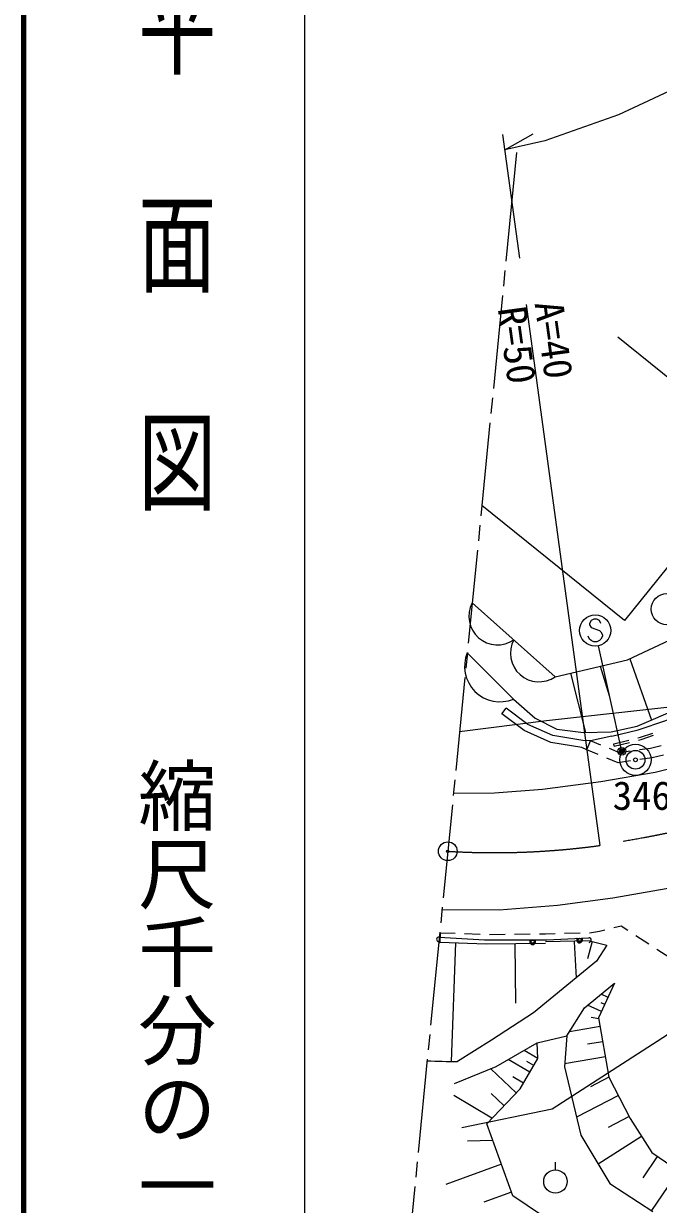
# Model space of a CAD drawing. Units: millimetres, scale not verified. Extents: x 40000 to 680000, y 20000 to 380000.
# Drawn here: x 40000 to 80662, y 262307 to 337993 of the extents above; entities that cross this region are included whole.
import ezdxf
from ezdxf.enums import TextEntityAlignment as Align

# ---------------------------------------------------------------- set-up
doc = ezdxf.new("R2010")
doc.units = ezdxf.units.MM
doc.header["$LTSCALE"] = 1000
doc.header["$PDMODE"] = 32
doc.header["$PDSIZE"] = 500
doc.linetypes.add('CHAIN', pattern=[18.5, 12, -1.5, 3.5, -1.5])
for name, color, linetype, lineweight in [('M-BGD', 7, 'Continuous', 13), ('M-BMK', 2, 'Continuous', 13), ('M-BMK-ROW', 30, 'Continuous', 13), ('M-BMK-SRVR', 3, 'Continuous', 13), ('M-STR-HTXT', 7, 'Continuous', 13), ('M-STR-STRC', 7, 'Continuous', 13), ('M-TTL', 2, 'Continuous', 140), ('M-TTL-BAND', 7, 'Continuous', 25)]:
    doc.layers.add(name, color=color, linetype=linetype, lineweight=lineweight)
doc.styles.add('@ＭＳ ゴシック', font='')
doc.styles.add('ＭＳ ゴシック', font='')
doc.styles.get('@ＭＳ ゴシック').set_extended_font_data('@MS Gothic')
doc.styles.get('ＭＳ ゴシック').set_extended_font_data('MS Gothic')

msp = doc.modelspace()

# ---------------------------------------------------------------- linework, layer by layer
at = {"layer": 'M-BGD'}
for p, q in [((78487, 299742), (69354, 307112)), ((68738, 300857), (74060, 296131)), ((68423, 297658), (71379, 294693)), ((76943, 296800), (77510, 294924)), ((78840, 297276), (80221, 293340)), ((75034, 296357), (76004, 292560)), ((77682, 292310), (76320, 292020)), ((79355, 292210), (79511, 292249)), ((79511, 292249), (80306, 292520)), ((79553, 292105), (80342, 292374)), ((76320, 292020), (75823, 292039)), ((76084, 291447), (76320, 292020)), ((76810, 291148), (76084, 291447)), ((76968, 291753), (76320, 292020)), ((78172, 291257), (77523, 291524)), ((77802, 291824), (78773, 292065)), ((77839, 291679), (77802, 291824)), ((77839, 291679), (78809, 291920)), ((79391, 292065), (79553, 292105)), ((80154, 291536), (79460, 291438)), ((80838, 291710), (80154, 291536)), ((78092, 290620), (77365, 290919)), ((78886, 290732), (78092, 290620)), ((78866, 291355), (78172, 291257)), ((80274, 290927), (79480, 290815)), ((80984, 291108), (80274, 290927)), ((78288, 280139), (77813, 280027)), ((78716, 279859), (78288, 280139)), ((66689, 279700), (66667, 279100)), ((67650, 279664), (66689, 279700)), ((69249, 279606), (68249, 279642)), ((70848, 279604), (69848, 279593)), ((72448, 279621), (71448, 279611)), ((73425, 279632), (73048, 279628)), ((74048, 279648), (73425, 279632)), ((75647, 279687), (74648, 279663)), ((76882, 279807), (76247, 279702)), ((77229, 279889), (76882, 279807)), ((80054, 278981), (79218, 279529)), ((66598, 279107), (66667, 279100)), ((67666, 279063), (67387, 271471)), ((71463, 279011), (71505, 275212)), ((76258, 279202), (73438, 279132)), ((75259, 279142), (75398, 276824)), ((76413, 279164), (76131, 278037)), ((81391, 278103), (80555, 278652)), ((77439, 275571), (76996, 275777)), ((77019, 274664), (76132, 275074)), ((77229, 275118), (77007, 275220)), ((76844, 274206), (76350, 274288)), ((76929, 273713), (74973, 273377)), ((77097, 272735), (76119, 272567)), ((72943, 271656), (72062, 272174)), ((77265, 271757), (74655, 271308)), ((71546, 269449), (69923, 270997)), ((72424, 270775), (71047, 271587)), ((72683, 271215), (72243, 271475)), ((72019, 270087), (71330, 270492)), ((77494, 270454), (76317, 269846)), ((69998, 267826), (67550, 269288)), ((70772, 268638), (69961, 269412)), ((78101, 269277), (75416, 267891)), ((78794, 267934), (77451, 267241)), ((79590, 266651), (76806, 264892)), ((70053, 266405), (68432, 266362)), ((74067, 264522), (74067, 265022)), ((80596, 265382), (79673, 264019)), ((70608, 264878), (67043, 263580)), ((81959, 264458), (80230, 261906)), ((71257, 263095), (69475, 262446))]:
    msp.add_line(p, q, dxfattribs=at)
for points in [[(78073, 317917), (87206, 310548), (78487, 299742)], [(74060, 296131), (78685, 297204), (84114, 299747), (91195, 303846), (97685, 307367), (97782, 309833), (96776, 313106)], [(74160, 292761), (75874, 292556), (77640, 292601), (79314, 292950), (84930, 295367), (87838, 296727), (91502, 298794), (93647, 300138), (96357, 301962), (98825, 303696)], [(77682, 292310), (79370, 292729), (81138, 293331), (83795, 294434), (86472, 295730), (89683, 297396), (91915, 298656)], [(71379, 294693), (72760, 293474), (74160, 292761)], [(76084, 291447), (75750, 291595), (73778, 291918), (72067, 292687), (70639, 293743), (70906, 294105)], [(75823, 292039), (73909, 292352), (72295, 293077), (70906, 294105)], [(73432, 279032), (69641, 278991), (66667, 279100)], [(76258, 279202), (77352, 278928), (76703, 277890), (72662, 274588), (69966, 272828), (67786, 271459)], [(67596, 270049), (70273, 271139), (72889, 272652), (74806, 273108), (75921, 274902), (77859, 276479)], [(77859, 276479), (76834, 274265), (77487, 270467), (78859, 267809), (80239, 265624), (83411, 263474)], [(77805, 256004), (75399, 258310), (74031, 261043), (71341, 262865), (69663, 267475), (71800, 269715), (72949, 271666), (72889, 272652)], [(74806, 273108), (74640, 271132), (75690, 266748), (77556, 263646), (80316, 261850)]]:
    msp.add_lwpolyline(points, dxfattribs=at)
msp.add_circle((74067, 263772), 750, dxfattribs=at)
for centre, radius, start, end in [((70355, 299998), 1831, 152.00096, 304.7886), ((73015, 297635), 1831, 152.00096, 304.7886), ((70514, 296786), 2265, 157.36046, 292.44532), ((68663, 333453), 62000, 267.40039, 269.18882)]:
    msp.add_arc(centre, radius, start, end, dxfattribs=at)
at = {"layer": 'M-BMK'}
for p, q in [((71579, 329725), (70893, 322759)), ((70834, 322162), (70736, 321166)), ((70678, 320569), (70090, 314598)), ((70031, 314001), (69934, 313006)), ((69875, 312409), (69287, 306438)), ((69229, 305840), (69131, 304845)), ((69072, 304248), (68484, 298277)), ((68426, 297680), (68328, 296685)), ((68269, 296088), (67681, 290116)), ((67623, 289519), (67525, 288524)), ((67466, 287927), (66878, 281956)), ((66820, 281359), (66722, 280363)), ((66663, 279766), (66075, 273795)), ((66017, 273198), (65919, 272203)), ((65860, 271606), (65273, 265635)), ((65214, 265037), (65116, 264042)), ((65057, 263445), (64470, 257474))]:
    msp.add_line(p, q, dxfattribs=at)
at = {"layer": 'M-BMK', "linetype": 'CHAIN'}
msp.add_arc((70157, 334852), 50000, 266.57723, 277.77699, dxfattribs=at)
msp.add_spline([(106856, 296210), (102058, 293880), (97221, 291636), (92307, 289564), (87291, 287755), (82161, 286305), (76923, 285312)], degree=3, dxfattribs=at)
at = {"layer": 'M-BMK-ROW'}
for p, q in [((73496, 293331), (84458, 294531)), ((67928, 292626), (73496, 293331))]:
    msp.add_line(p, q, dxfattribs=at)
msp.add_lwpolyline([(68070, 267226), (73868, 268434), (81253, 273205), (83411, 275952), (88393, 280576), (93261, 283797), (94738, 283543), (100850, 272791), (109561, 253244)], dxfattribs=at)
at = {"layer": 'M-BMK-SRVR'}
for centre, radius in [((79197, 290804), 1000), ((79197, 290804), 600), ((79197, 290804), 120), ((67172, 284941), 600), ((67172, 284941), 72)]:
    msp.add_circle(centre, radius, dxfattribs=at)
at = {"layer": 'M-STR-HTXT'}
for p, q in [((71781, 322962), (70698, 330889)), ((70834, 329898), (72649, 330931)), ((72187, 319990), (76923, 285312)), ((78323, 291350), (76837, 298105))]:
    msp.add_line(p, q, dxfattribs=at)
msp.add_lwpolyline([(87051, 336617), (82639, 334264), (78114, 332139), (73399, 330488), (70834, 329898)], dxfattribs=at)
for radius in [150, 120, 90, 60, 30, 20]:
    msp.add_circle((78323, 291350), radius, dxfattribs=at)
msp.add_point((78323, 291350), dxfattribs=at)
at = {"layer": 'M-STR-STRC'}
for p, q in [((76347, 299728), (76257, 299546)), ((76529, 299819), (76347, 299728)), ((76711, 299819), (76529, 299819)), ((76893, 299728), (76711, 299819)), ((76984, 299546), (76893, 299728)), ((76257, 299546), (76257, 299455)), ((76257, 299455), (76347, 299274)), ((76347, 299274), (76893, 299092)), ((76893, 299092), (76984, 299001)), ((76984, 299001), (77075, 298819)), ((76257, 298546), (76166, 298728)), ((76347, 298455), (76257, 298546)), ((76529, 298364), (76347, 298455)), ((76711, 298364), (76529, 298364)), ((76893, 298455), (76711, 298364)), ((76984, 298546), (76893, 298455)), ((77075, 298728), (76984, 298546)), ((77075, 298819), (77075, 298728))]:
    msp.add_line(p, q, dxfattribs=at)
for points in [[(67540, 288676), (67581, 288673), (70164, 288693), (73231, 288931), (76966, 289410), (80455, 290022), (83823, 290842), (86086, 291547), (89321, 292792), (110287, 301500), (114292, 303242), (118958, 305443), (127776, 309789)], [(66805, 281207), (66839, 281204), (70460, 281184), (74211, 281491), (77741, 281958), (81167, 282565), (84519, 283312), (87386, 284094), (90274, 285047), (92669, 285997), (94928, 287003), (99597, 289264), (117676, 298125), (121940, 300060), (130727, 303722), (139742, 307438)], [(66617, 279445), (69517, 279268), (73516, 279261), (76205, 279401)]]:
    msp.add_lwpolyline(points, dxfattribs=at)
for centre, radius in [((81208, 300464), 1000), ((76620, 299092), 1000), ((75615, 279258), 100), ((72611, 279150), 112), ((72611, 279150), 100)]:
    msp.add_circle(centre, radius, dxfattribs=at)
for centre, radius, start, end in [((66608, 279295), 150, 86.50875, 266.50875), ((75615, 279258), 188, 146.10017, 39.83997), ((75615, 279258), 150, 134.37969, 51.56045), ((75615, 279258), 112, 92.97008, 92.97006), ((76212, 279251), 150, 272.97007, 92.97007), ((72611, 279150), 188, 143.04132, 36.78112), ((72611, 279150), 150, 131.32084, 48.5016)]:
    msp.add_arc(centre, radius, start, end, dxfattribs=at)
at = {"layer": 'M-TTL'}
msp.add_line((40000, 380000), (40000, 20000), dxfattribs=at)
at = {"layer": 'M-TTL-BAND'}
msp.add_line((58000, 370000), (58000, 20000), dxfattribs=at)

# ---------------------------------------------------------------- texts
at = {"layer": 'M-BMK-SRVR', "style": 'ＭＳ ゴシック'}
msp.add_text('346-6-0-1', height=1833, dxfattribs=at).set_placement((77735, 287046), align=Align.BOTTOM_LEFT)
at = {"layer": 'M-STR-HTXT', "style": 'ＭＳ ゴシック'}
msp.add_text('R=50', height=1833, rotation=277.777, dxfattribs=at).set_placement((72187, 319990), align=Align.TOP_LEFT)
msp.add_text('A=40', height=1833, rotation=277.777, dxfattribs=at).set_placement((72187, 319990), align=Align.BOTTOM_LEFT)
at = {"layer": 'M-TTL-BAND', "style": '@ＭＳ ゴシック', "width": 1.4}
msp.add_text('平  面  図', height=3666, rotation=270, dxfattribs=at).set_placement((49777, 306475), align=Align.MIDDLE_RIGHT)
at = {"layer": 'M-TTL-BAND', "style": '@ＭＳ ゴシック'}
msp.add_text('縮尺千分の一', height=3666, rotation=270, dxfattribs=at).set_placement((49777, 261030), align=Align.MIDDLE_RIGHT)

doc.saveas('drawing.dxf')
